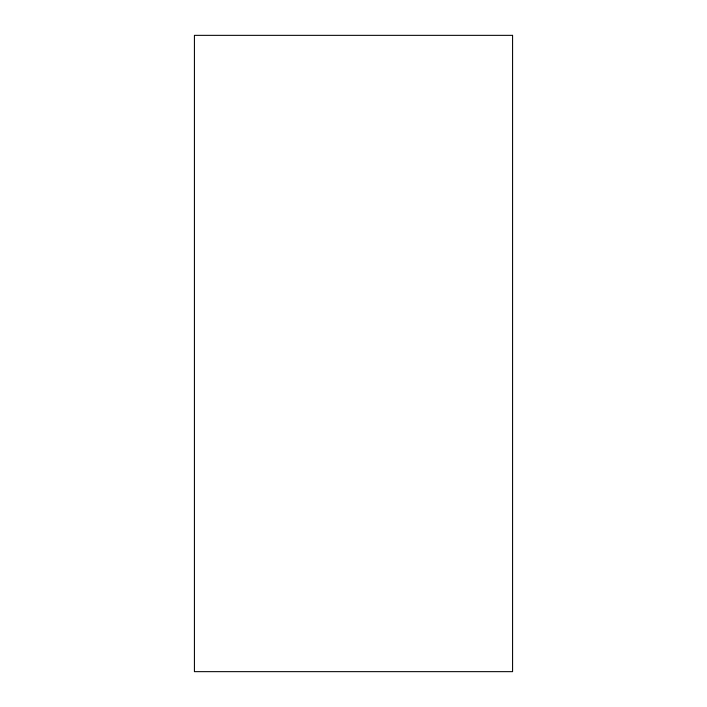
<?xml version="1.0" encoding="UTF-8"?>
<svg xmlns="http://www.w3.org/2000/svg" width="707" height="707" viewBox="0 0 707 707"><rect width="100%" height="100%" fill="white"/><g stroke="black" fill="none" stroke-linecap="round" stroke-linejoin="round"><path stroke-width="1.06" d="M512.575 35.35L194.425 35.35L194.425 671.65L512.575 671.65L512.575 35.35"/></g></svg>
